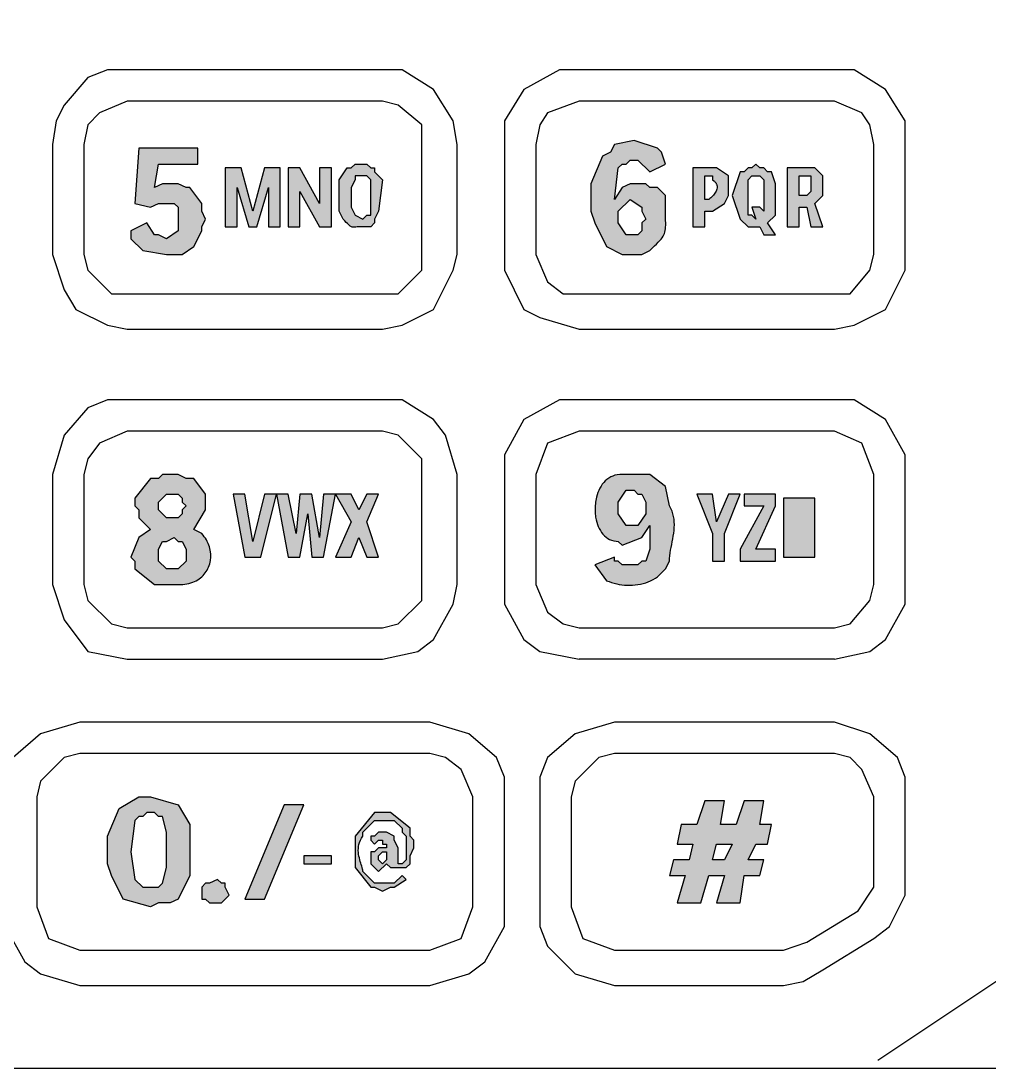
# Model space of a CAD drawing. Extents: x 0 to 760, y -27 to 732.
# Drawn here: x 501.71 to 508.52, y 46.52 to 53.89 of the extents above; entities that cross this region are included whole.
import ezdxf
from ezdxf.enums import TextEntityAlignment as Align

# ---------------------------------------------------------------- set-up
doc = ezdxf.new("R2010")
doc.units = 0
doc.header["$MEASUREMENT"] = 0

# ---------------------------------------------------------------- blocks, each defined once
blk = doc.blocks.new('RISER FACP')
at = {"linetype": 'Continuous', "lineweight": -2}
h = blk.add_hatch(color=7, dxfattribs=at)
h.paths.add_polyline_path([(4.2307, -6.675), (4.2031, -6.675), (4.1478, -6.592), (4.1478, -6.5091), (4.2307, -6.4262), (4.3137, -6.4815), (4.3137, -6.5091), (4.3413, -6.5644), (4.3137, -6.592), (4.3137, -6.6473), (4.2861, -6.675)], flags=0)
edge = h.paths.add_edge_path(flags=0)
edge.add_line((4.2307, -6.8132), (4.3137, -6.8132))
edge.add_line((4.3137, -6.8132), (4.369, -6.7856))
edge.add_spline(control_points=[(4.369, -6.7856), (4.3749, -6.78), (4.3862, -6.7694), (4.4021, -6.7542), (4.4161, -6.7405), (4.4285, -6.728), (4.4392, -6.7166), (4.4484, -6.7059), (4.4562, -6.6958), (4.4628, -6.686), (4.4681, -6.6762), (4.4723, -6.6662), (4.4756, -6.6559), (4.4779, -6.645), (4.4795, -6.6332), (4.4805, -6.6204), (4.481, -6.6063), (4.481, -6.5907), (4.4808, -6.5733), (4.4804, -6.5539), (4.48, -6.5323), (4.4797, -6.5171), (4.4796, -6.5091)], knot_values=[0, 0, 0, 0, 0.018749, 0.035515, 0.05048, 0.063835, 0.07577, 0.086489, 0.096206, 0.105152, 0.113578, 0.121749, 0.129935, 0.138405, 0.147407, 0.157172, 0.167909, 0.179813, 0.193068, 0.207853, 0.224342, 0.242713, 0.242713, 0.242713, 0.242713], degree=3, periodic=0)
edge.add_line((4.4796, -6.5091), (4.4796, -6.3985))
edge.add_line((4.4796, -6.3985), (4.4243, -6.3432))
edge.add_line((4.4243, -6.3432), (4.369, -6.3432))
edge.add_line((4.369, -6.3432), (4.3413, -6.3156))
edge.add_line((4.3413, -6.3156), (4.2307, -6.3156))
edge.add_line((4.2307, -6.3156), (4.1755, -6.3432))
edge.add_line((4.1755, -6.3432), (4.1202, -6.4262))
edge.add_line((4.1202, -6.4262), (4.1478, -6.205))
edge.add_line((4.1478, -6.205), (4.1755, -6.1773))
edge.add_line((4.1755, -6.1773), (4.2031, -6.1773))
edge.add_line((4.2031, -6.1773), (4.2307, -6.1497))
edge.add_line((4.2307, -6.1497), (4.2861, -6.1497))
edge.add_line((4.2861, -6.1497), (4.369, -6.2326))
edge.add_line((4.369, -6.2326), (4.4796, -6.1773))
edge.add_line((4.4796, -6.1773), (4.4519, -6.0944))
edge.add_line((4.4519, -6.0944), (4.4243, -6.0667))
edge.add_line((4.4243, -6.0667), (4.2584, -6.0114))
edge.add_line((4.2584, -6.0114), (4.1202, -6.0391))
edge.add_line((4.1202, -6.0391), (4.0925, -6.0944))
edge.add_line((4.0925, -6.0944), (4.0372, -6.122))
edge.add_line((4.0372, -6.122), (3.9543, -6.3156))
edge.add_line((3.9543, -6.3156), (3.9543, -6.5091))
edge.add_line((3.9543, -6.5091), (3.9819, -6.592))
edge.add_line((3.9819, -6.592), (4.0649, -6.7579))
edge.add_line((4.0649, -6.7579), (4.1755, -6.8132))
edge.add_line((4.1755, -6.8132), (4.2307, -6.8132))
for points in [[(0.9683, -6.8132), (1.0788, -6.8132), (1.1618, -6.7579), (1.2171, -6.6473), (1.2171, -6.6197), (1.2447, -6.5644), (1.2171, -6.5091), (1.2171, -6.4538), (1.1341, -6.3432), (1.1065, -6.3432), (1.0512, -6.3156), (0.9406, -6.3156), (0.8853, -6.3432), (0.913, -6.1773), (1.1894, -6.1773), (1.1894, -6.0667), (0.7747, -6.0667), (0.7471, -6.4538), (0.8577, -6.4815), (0.913, -6.4538), (1.0235, -6.4538), (1.0512, -6.4815), (1.0512, -6.6473), (0.9683, -6.7026), (0.913, -6.675), (0.8853, -6.675), (0.83, -6.592), (0.7194, -6.6473), (0.7194, -6.7026), (0.8024, -6.7856)], [(1.5489, -6.6197), (1.6042, -6.6197), (1.6871, -6.3432), (1.6871, -6.6197), (1.77, -6.6197), (1.77, -6.205), (1.6595, -6.205), (1.5765, -6.5091), (1.4936, -6.205), (1.383, -6.205), (1.383, -6.6197), (1.4659, -6.6197), (1.4659, -6.3432)], [(2.0465, -6.6197), (2.1295, -6.6197), (2.1295, -6.205), (2.0465, -6.205), (2.0465, -6.4538), (1.9083, -6.205), (1.8253, -6.205), (1.8253, -6.6197), (1.9083, -6.6197), (1.9083, -6.3709)], [(1.5765, -8.8316), (1.5212, -8.4998), (1.4383, -8.4998), (1.5212, -8.9422), (1.6318, -8.9422), (1.7424, -8.4998), (1.6595, -8.4998)], [(1.9083, -8.4998), (1.8807, -8.7763), (1.8254, -8.4998), (1.7424, -8.4998), (1.8254, -8.9422), (1.9083, -8.9422), (1.9636, -8.638), (1.9912, -8.9422), (2.0742, -8.9422), (2.1571, -8.4998), (2.0742, -8.4998), (2.0465, -8.8039), (1.9912, -8.4998)], [(2.3783, -8.9422), (2.4613, -8.9422), (2.3783, -8.6933), (2.4613, -8.4998), (2.3783, -8.4998), (2.323, -8.6104), (2.2677, -8.4998), (2.1571, -8.4998), (2.2677, -8.6933), (2.1571, -8.9422), (2.2677, -8.9422), (2.323, -8.8039)], [(4.8114, -8.7763), (4.8114, -8.9698), (4.8943, -8.9698), (4.8943, -8.7763), (5.0049, -8.4998), (4.922, -8.4998), (4.839, -8.6933), (4.8114, -8.4998), (4.7008, -8.4998)], [(5.0049, -8.9698), (5.2537, -8.9698), (5.2537, -8.8869), (5.1155, -8.8869), (5.2537, -8.5827), (5.2537, -8.4998), (5.0326, -8.4998), (5.0326, -8.5827), (5.1708, -8.5827), (5.0049, -8.8869)], [(5.309, -8.9422), (5.5302, -8.9422), (5.5302, -8.5274), (5.309, -8.5274)], [(1.9359, -10.684), (1.7977, -10.684), (1.5212, -11.3476), (1.6595, -11.3476)], [(1.9359, -11.0987), (2.1295, -11.0987), (2.1295, -11.0434), (1.9359, -11.0434)], [(1.3277, -11.3752), (1.3553, -11.3752), (1.4106, -11.3199), (1.383, -11.2646), (1.383, -11.237), (1.3553, -11.237), (1.3277, -11.2093), (1.2724, -11.237), (1.2447, -11.237), (1.2171, -11.2646), (1.2171, -11.3476), (1.2447, -11.3476), (1.2724, -11.3752)]]:
    blk.add_hatch(color=7, dxfattribs=at).paths.add_polyline_path(points, flags=0)
h = blk.add_hatch(color=7, dxfattribs=at)
edge = h.paths.add_edge_path(flags=0)
edge.add_line((2.1848, -6.3985), (2.1848, -6.2879))
edge.add_line((2.1848, -6.2879), (2.2401, -6.205))
edge.add_line((2.2401, -6.205), (2.2677, -6.205))
edge.add_line((2.2677, -6.205), (2.2954, -6.1773))
edge.add_line((2.2954, -6.1773), (2.3783, -6.1773))
edge.add_line((2.3783, -6.1773), (2.406, -6.205))
edge.add_line((2.406, -6.205), (2.4336, -6.205))
edge.add_line((2.4336, -6.205), (2.4336, -6.2326))
edge.add_line((2.4336, -6.2326), (2.4889, -6.2879))
edge.add_line((2.4889, -6.2879), (2.4613, -6.5091))
edge.add_line((2.4613, -6.5091), (2.4336, -6.5644))
edge.add_line((2.4336, -6.5644), (2.4336, -6.592))
edge.add_line((2.4336, -6.592), (2.406, -6.6197))
edge.add_line((2.406, -6.6197), (2.3783, -6.6197))
edge.add_spline(control_points=[(2.3783, -6.6197), (2.3724, -6.6192), (2.3613, -6.6185), (2.3458, -6.618), (2.3324, -6.6181), (2.3209, -6.6185), (2.3111, -6.6193), (2.3027, -6.6201), (2.2956, -6.6209), (2.2895, -6.6216), (2.2842, -6.622), (2.2794, -6.6219), (2.2749, -6.6212), (2.2704, -6.6196), (2.2659, -6.6172), (2.261, -6.6137), (2.2556, -6.6091), (2.2494, -6.6031), (2.2421, -6.5958), (2.2336, -6.5869), (2.2236, -6.5762), (2.2163, -6.5685), (2.2124, -6.5644)], knot_values=[0, 0, 0, 0, 0.01367, 0.025506, 0.035701, 0.04444, 0.051903, 0.058261, 0.063682, 0.068325, 0.072357, 0.075963, 0.079368, 0.082842, 0.086677, 0.091155, 0.096531, 0.103034, 0.110878, 0.120266, 0.131399, 0.144473, 0.144473, 0.144473, 0.144473], degree=3, periodic=0)
edge.add_line((2.2124, -6.5644), (2.1848, -6.5091))
edge.add_line((2.1848, -6.5091), (2.1848, -6.3985))
h.paths.add_polyline_path([(2.2677, -6.3985), (2.2677, -6.4815), (2.2954, -6.5368), (2.3507, -6.5644), (2.3783, -6.5368), (2.406, -6.5368), (2.406, -6.2879), (2.3783, -6.2603), (2.2954, -6.2603), (2.2954, -6.2879), (2.2677, -6.3432)], flags=0)
h = blk.add_hatch(color=7, dxfattribs=at)
h.paths.add_polyline_path([(5.1155, -6.6197), (5.1431, -6.6197), (5.1708, -6.675), (5.2537, -6.675), (5.1984, -6.592), (5.2537, -6.5368), (5.2537, -6.3156), (5.2261, -6.2326), (5.1984, -6.2326), (5.1708, -6.205), (5.1431, -6.205), (5.1155, -6.1773), (5.0878, -6.205), (5.0602, -6.205), (5.0326, -6.2326), (5.0049, -6.2326), (4.9496, -6.3985), (5.0049, -6.5644), (5.0602, -6.6197)], flags=0)
h.paths.add_polyline_path([(5.1155, -6.2603), (5.1431, -6.2603), (5.1708, -6.2879), (5.1708, -6.5091), (5.1431, -6.4815), (5.0878, -6.4815), (5.1155, -6.5644), (5.0878, -6.5368), (5.0602, -6.5368), (5.0602, -6.2879), (5.0878, -6.2603)], flags=0)
h = blk.add_hatch(color=7, dxfattribs=at)
h.paths.add_polyline_path([(4.6731, -6.6197), (4.7561, -6.6197), (4.7561, -6.5091), (4.8114, -6.5091), (4.8943, -6.4538), (4.922, -6.3985), (4.922, -6.2603), (4.839, -6.205), (4.6731, -6.205)], flags=0)
edge = h.paths.add_edge_path(flags=0)
edge.add_line((4.7837, -6.2603), (4.8114, -6.2603))
edge.add_line((4.8114, -6.2603), (4.8114, -6.2879))
edge.add_spline(control_points=[(4.8114, -6.2879), (4.8144, -6.2901), (4.8199, -6.2944), (4.8272, -6.3014), (4.833, -6.3086), (4.8374, -6.3159), (4.8405, -6.3233), (4.8424, -6.3308), (4.8431, -6.3383), (4.8427, -6.3458), (4.8414, -6.3532), (4.8391, -6.3606), (4.836, -6.3679), (4.8322, -6.3751), (4.8277, -6.3822), (4.8226, -6.3891), (4.817, -6.3958), (4.8109, -6.4024), (4.8045, -6.4087), (4.7978, -6.4148), (4.7908, -6.4206), (4.7861, -6.4243), (4.7837, -6.4262)], knot_values=[0, 0, 0, 0, 0.008473, 0.016149, 0.023156, 0.029631, 0.035713, 0.041542, 0.047245, 0.052932, 0.058689, 0.064576, 0.070628, 0.076863, 0.083279, 0.089863, 0.096592, 0.103434, 0.110352, 0.117304, 0.124244, 0.131126, 0.131126, 0.131126, 0.131126], degree=3, periodic=0)
edge.add_line((4.7837, -6.4262), (4.7561, -6.4262))
edge.add_line((4.7561, -6.4262), (4.7561, -6.2603))
edge.add_line((4.7561, -6.2603), (4.7837, -6.2603))
h = blk.add_hatch(color=7, dxfattribs=at)
h.paths.add_polyline_path([(5.3367, -6.6197), (5.4196, -6.6197), (5.4196, -6.4815), (5.4749, -6.4815), (5.5026, -6.6197), (5.5855, -6.6197), (5.5302, -6.4538), (5.5855, -6.3985), (5.5855, -6.2603), (5.5302, -6.205), (5.3367, -6.205)], flags=0)
h.paths.add_polyline_path([(5.4749, -6.2603), (5.5026, -6.2603), (5.5026, -6.3709), (5.4749, -6.3985), (5.4196, -6.3985), (5.4196, -6.2603)], flags=0)
h = blk.add_hatch(color=7, dxfattribs=at)
h.paths.add_polyline_path([(1.1065, -8.5827), (1.0788, -8.6104), (1.0788, -8.638), (1.0512, -8.6657), (0.9683, -8.6657), (0.913, -8.6104), (0.913, -8.5551), (0.9683, -8.4998), (1.0512, -8.4998), (1.0788, -8.5274), (1.0788, -8.5551)], flags=0)
h.paths.add_polyline_path([(1.0235, -9.0251), (0.9683, -9.0251), (0.913, -8.9698), (0.913, -8.8869), (0.9406, -8.8316), (0.9683, -8.8316), (1.0235, -8.8039), (1.0512, -8.8316), (1.0788, -8.8316), (1.1065, -8.8869), (1.1065, -8.9698), (1.0512, -9.0251)], flags=0)
edge = h.paths.add_edge_path(flags=0)
edge.add_line((1.0235, -9.1357), (1.0512, -9.1357))
edge.add_spline(control_points=[(1.0512, -9.1357), (1.0619, -9.136), (1.0826, -9.1355), (1.1126, -9.1315), (1.1403, -9.1247), (1.1657, -9.115), (1.1887, -9.1029), (1.2092, -9.0885), (1.2273, -9.072), (1.2428, -9.0537), (1.2557, -9.0339), (1.2661, -9.0127), (1.2738, -8.9903), (1.2788, -8.9671), (1.2811, -8.9432), (1.2806, -8.9188), (1.2773, -8.8942), (1.2712, -8.8696), (1.2621, -8.8452), (1.2502, -8.8213), (1.2352, -8.798), (1.2234, -8.7834), (1.2171, -8.7763)], knot_values=[0, 0, 0, 0, 0.024559, 0.047592, 0.069323, 0.089971, 0.109746, 0.128844, 0.147445, 0.16571, 0.183778, 0.20177, 0.21979, 0.237926, 0.256257, 0.274855, 0.293791, 0.313139, 0.332978, 0.353397, 0.374494, 0.396383, 0.396383, 0.396383, 0.396383], degree=3, periodic=0)
edge.add_line((1.2171, -8.7763), (1.1618, -8.7486))
edge.add_line((1.1618, -8.7486), (1.2447, -8.6104))
edge.add_line((1.2447, -8.6104), (1.2447, -8.4998))
edge.add_line((1.2447, -8.4998), (1.1618, -8.3892))
edge.add_line((1.1618, -8.3892), (1.1065, -8.3892))
edge.add_line((1.1065, -8.3892), (1.0512, -8.3615))
edge.add_line((1.0512, -8.3615), (0.9406, -8.3615))
edge.add_line((0.9406, -8.3615), (0.913, -8.3892))
edge.add_line((0.913, -8.3892), (0.8577, -8.3892))
edge.add_line((0.8577, -8.3892), (0.7471, -8.5274))
edge.add_line((0.7471, -8.5274), (0.7471, -8.5827))
edge.add_line((0.7471, -8.5827), (0.7747, -8.6104))
edge.add_line((0.7747, -8.6104), (0.7747, -8.6657))
edge.add_line((0.7747, -8.6657), (0.8577, -8.7486))
edge.add_line((0.8577, -8.7486), (0.7747, -8.8039))
edge.add_line((0.7747, -8.8039), (0.7194, -8.9422))
edge.add_line((0.7194, -8.9422), (0.7471, -8.9698))
edge.add_line((0.7471, -8.9698), (0.7471, -9.0251))
edge.add_line((0.7471, -9.0251), (0.8853, -9.1357))
edge.add_line((0.8853, -9.1357), (1.0235, -9.1357))
h = blk.add_hatch(color=7, dxfattribs=at)
h.paths.add_polyline_path([(4.2584, -8.4721), (4.2861, -8.4998), (4.3137, -8.4998), (4.3413, -8.5551), (4.3413, -8.638), (4.2861, -8.721), (4.2031, -8.721), (4.1478, -8.638), (4.1478, -8.5551), (4.2031, -8.4721)], flags=0)
edge = h.paths.add_edge_path(flags=0)
edge.add_line((4.2307, -8.3615), (4.1755, -8.3615))
edge.add_spline(control_points=[(4.1755, -8.3615), (4.1637, -8.361), (4.141, -8.362), (4.1087, -8.3705), (4.0802, -8.3852), (4.0554, -8.4052), (4.0344, -8.4295), (4.0171, -8.4575), (4.0034, -8.4885), (3.9932, -8.5216), (3.9865, -8.5562), (3.9834, -8.5917), (3.9838, -8.6272), (3.9877, -8.6621), (3.9951, -8.6957), (4.0061, -8.7273), (4.0206, -8.7561), (4.0387, -8.7815), (4.0606, -8.8028), (4.0863, -8.819), (4.1158, -8.8293), (4.1369, -8.8315), (4.1478, -8.8316)], knot_values=[0, 0, 0, 0, 0.026932, 0.051959, 0.076076, 0.100075, 0.124487, 0.14959, 0.175452, 0.201992, 0.229027, 0.25631, 0.28356, 0.310495, 0.336849, 0.362409, 0.38705, 0.410785, 0.433827, 0.456652, 0.480026, 0.504961, 0.504961, 0.504961, 0.504961], degree=3, periodic=0)
edge.add_line((4.1478, -8.8316), (4.1755, -8.8592))
edge.add_line((4.1755, -8.8592), (4.3137, -8.8039))
edge.add_line((4.3137, -8.8039), (4.369, -8.721))
edge.add_line((4.369, -8.721), (4.369, -8.8869))
edge.add_line((4.369, -8.8869), (4.3413, -8.9698))
edge.add_line((4.3413, -8.9698), (4.3137, -8.9698))
edge.add_line((4.3137, -8.9698), (4.2861, -8.9975))
edge.add_line((4.2861, -8.9975), (4.1755, -8.9975))
edge.add_line((4.1755, -8.9975), (4.1478, -8.9698))
edge.add_line((4.1478, -8.9698), (4.1202, -8.9698))
edge.add_line((4.1202, -8.9698), (4.1202, -8.9422))
edge.add_line((4.1202, -8.9422), (3.9819, -8.9975))
edge.add_line((3.9819, -8.9975), (4.0649, -9.108))
edge.add_spline(control_points=[(4.0649, -9.108), (4.0706, -9.1105), (4.0822, -9.1151), (4.1, -9.1211), (4.118, -9.1264), (4.1363, -9.1309), (4.1548, -9.1346), (4.1735, -9.1374), (4.1922, -9.1394), (4.2111, -9.1405), (4.2299, -9.1407), (4.2487, -9.14), (4.2674, -9.1384), (4.286, -9.1359), (4.3045, -9.1324), (4.3227, -9.128), (4.3406, -9.1226), (4.3582, -9.1162), (4.3754, -9.1088), (4.3922, -9.1004), (4.4086, -9.091), (4.4191, -9.084), (4.4243, -9.0804)], knot_values=[0, 0, 0, 0, 0.014322, 0.028686, 0.043082, 0.057503, 0.071939, 0.086383, 0.100825, 0.115259, 0.12968, 0.144082, 0.158463, 0.172823, 0.187163, 0.201489, 0.215807, 0.23013, 0.24447, 0.258848, 0.273286, 0.287809, 0.287809, 0.287809, 0.287809], degree=3, periodic=0)
edge.add_line((4.4243, -9.0804), (4.4796, -9.0251))
edge.add_line((4.4796, -9.0251), (4.5072, -8.9698))
edge.add_spline(control_points=[(4.5072, -8.9698), (4.5074, -8.9636), (4.5081, -8.951), (4.51, -8.932), (4.5126, -8.9128), (4.5158, -8.8933), (4.5194, -8.8737), (4.5232, -8.8539), (4.5271, -8.834), (4.5308, -8.8141), (4.5343, -8.7941), (4.5374, -8.7741), (4.5399, -8.7541), (4.5416, -8.7342), (4.5423, -8.7145), (4.542, -8.6949), (4.5404, -8.6754), (4.5374, -8.6562), (4.5327, -8.6372), (4.5263, -8.6185), (4.5179, -8.6002), (4.511, -8.5885), (4.5072, -8.5827)], knot_values=[0, 0, 0, 0, 0.014327, 0.028934, 0.043805, 0.058908, 0.074203, 0.089639, 0.105166, 0.120731, 0.136283, 0.151777, 0.167174, 0.182448, 0.197585, 0.212592, 0.227497, 0.242354, 0.257248, 0.272294, 0.287639, 0.30346, 0.30346, 0.30346, 0.30346], degree=3, periodic=0)
edge.add_line((4.5072, -8.5827), (4.4796, -8.4445))
edge.add_line((4.4796, -8.4445), (4.369, -8.3615))
edge.add_line((4.369, -8.3615), (4.2307, -8.3615))
h = blk.add_hatch(color=7, dxfattribs=at)
h.paths.add_polyline_path([(0.8577, -10.6287), (1.0512, -10.684), (1.1341, -10.8222), (1.1341, -11.1817), (1.0512, -11.3476), (0.9959, -11.3752), (0.913, -11.3752), (0.8577, -11.4029), (0.6641, -11.3476), (0.5812, -11.1817), (0.5535, -11.0987), (0.5535, -10.9052), (0.6365, -10.7116), (0.7747, -10.6287)], flags=0)
h.paths.add_polyline_path([(0.8577, -10.7393), (0.83, -10.7393), (0.8024, -10.7669), (0.7747, -10.7669), (0.7471, -10.7946), (0.7194, -11.0158), (0.7471, -11.2093), (0.8024, -11.2646), (0.913, -11.2646), (0.9406, -11.237), (0.9683, -11.1264), (0.9683, -10.8775), (0.9406, -10.7669), (0.913, -10.7669), (0.8853, -10.7393)], flags=0)
h = blk.add_hatch(color=7, dxfattribs=at)
h.paths.add_polyline_path([(4.8943, -11.0711), (4.8114, -11.0711), (4.839, -10.9605), (4.9496, -10.9605)], flags=0)
h.paths.add_polyline_path([(4.839, -11.3752), (5.0049, -11.3752), (5.0326, -11.1817), (5.1431, -11.1817), (5.1708, -11.0711), (5.0602, -11.0711), (5.1155, -10.9605), (5.1984, -10.9605), (5.2261, -10.8222), (5.1431, -10.8222), (5.1708, -10.6564), (5.0326, -10.6564), (4.9773, -10.8222), (4.8667, -10.8222), (4.8943, -10.6564), (4.7561, -10.6564), (4.7008, -10.8222), (4.5902, -10.8222), (4.5625, -10.9605), (4.6731, -10.9605), (4.6455, -11.0711), (4.5349, -11.0711), (4.5072, -11.1817), (4.6178, -11.1817), (4.5625, -11.3752), (4.7284, -11.3752), (4.7837, -11.1817), (4.8943, -11.1817)], flags=0)
h = blk.add_hatch(color=7, dxfattribs=at)
edge = h.paths.add_edge_path(flags=0)
edge.add_line((2.4889, -11.2923), (2.5442, -11.2646))
edge.add_line((2.5442, -11.2646), (2.5719, -11.2646))
edge.add_line((2.5719, -11.2646), (2.6548, -11.2093))
edge.add_line((2.6548, -11.2093), (2.6272, -11.1817))
edge.add_line((2.6272, -11.1817), (2.5719, -11.237))
edge.add_line((2.5719, -11.237), (2.4336, -11.237))
edge.add_line((2.4336, -11.237), (2.3507, -11.154))
edge.add_spline(control_points=[(2.3507, -11.154), (2.3505, -11.1512), (2.3499, -11.1452), (2.3482, -11.1361), (2.3459, -11.1265), (2.3429, -11.1163), (2.3397, -11.1056), (2.3362, -11.0944), (2.3326, -11.0828), (2.3292, -11.0708), (2.3259, -11.0584), (2.3231, -11.0456), (2.3208, -11.0325), (2.3192, -11.0191), (2.3185, -11.0055), (2.3188, -10.9915), (2.3202, -10.9774), (2.323, -10.9631), (2.3273, -10.9486), (2.3332, -10.934), (2.341, -10.9194), (2.3472, -10.9099), (2.3507, -10.9052)], knot_values=[0, 0, 0, 0, 0.006561, 0.013659, 0.021288, 0.029414, 0.03799, 0.046961, 0.056271, 0.065865, 0.075692, 0.08571, 0.095888, 0.106209, 0.116675, 0.127306, 0.138146, 0.149267, 0.160762, 0.172751, 0.185373, 0.198784, 0.198784, 0.198784, 0.198784], degree=3, periodic=0)
edge.add_line((2.3507, -10.9052), (2.3507, -10.8775))
edge.add_line((2.3507, -10.8775), (2.4336, -10.7946))
edge.add_line((2.4336, -10.7946), (2.5719, -10.7946))
edge.add_line((2.5719, -10.7946), (2.6272, -10.8499))
edge.add_line((2.6272, -10.8499), (2.6272, -10.8775))
edge.add_line((2.6272, -10.8775), (2.6548, -10.9052))
edge.add_line((2.6548, -10.9052), (2.6548, -11.0711))
edge.add_line((2.6548, -11.0711), (2.6272, -11.0987))
edge.add_line((2.6272, -11.0987), (2.5995, -11.0987))
edge.add_line((2.5995, -11.0987), (2.5995, -10.9881))
edge.add_line((2.5995, -10.9881), (2.5719, -10.9328))
edge.add_line((2.5719, -10.9328), (2.5719, -10.9052))
edge.add_line((2.5719, -10.9052), (2.5166, -10.8775))
edge.add_line((2.5166, -10.8775), (2.4613, -10.8775))
edge.add_line((2.4613, -10.8775), (2.4336, -10.9052))
edge.add_line((2.4336, -10.9052), (2.406, -10.9052))
edge.add_line((2.406, -10.9052), (2.406, -10.9328))
edge.add_line((2.406, -10.9328), (2.4336, -10.9605))
edge.add_line((2.4336, -10.9605), (2.4613, -10.9328))
edge.add_line((2.4613, -10.9328), (2.4889, -10.9328))
edge.add_line((2.4889, -10.9328), (2.4889, -10.9605))
edge.add_line((2.4889, -10.9605), (2.5166, -10.9605))
edge.add_line((2.5166, -10.9605), (2.5166, -10.9881))
edge.add_line((2.5166, -10.9881), (2.4613, -10.9881))
edge.add_line((2.4613, -10.9881), (2.4336, -11.0158))
edge.add_line((2.4336, -11.0158), (2.406, -11.0158))
edge.add_line((2.406, -11.0158), (2.406, -11.0987))
edge.add_line((2.406, -11.0987), (2.4613, -11.154))
edge.add_line((2.4613, -11.154), (2.5166, -11.0987))
edge.add_line((2.5166, -11.0987), (2.5442, -11.1264))
edge.add_line((2.5442, -11.1264), (2.6548, -11.1264))
edge.add_line((2.6548, -11.1264), (2.6824, -11.0987))
edge.add_line((2.6824, -11.0987), (2.6824, -11.0434))
edge.add_line((2.6824, -11.0434), (2.7101, -10.9881))
edge.add_line((2.7101, -10.9881), (2.7101, -10.9328))
edge.add_line((2.7101, -10.9328), (2.6824, -10.9052))
edge.add_line((2.6824, -10.9052), (2.6824, -10.8499))
edge.add_line((2.6824, -10.8499), (2.5442, -10.7393))
edge.add_line((2.5442, -10.7393), (2.4336, -10.7393))
edge.add_line((2.4336, -10.7393), (2.2954, -10.9052))
edge.add_line((2.2954, -10.9052), (2.2954, -11.1264))
edge.add_line((2.2954, -11.1264), (2.406, -11.2646))
edge.add_line((2.406, -11.2646), (2.4336, -11.2646))
edge.add_line((2.4336, -11.2646), (2.4889, -11.2923))
h.paths.add_polyline_path([(2.4889, -11.0987), (2.4613, -11.0711), (2.4613, -11.0434), (2.4889, -11.0158), (2.5166, -11.0158), (2.5166, -11.0711)], flags=0)
at = {"color": 7, "linetype": 'Continuous', "lineweight": -2}
for p, q in [((2.4889, -5.735), (0.6918, -5.735)), ((5.6685, -5.735), (3.8713, -5.735)), ((0.1665, -6.0391), (0.1665, -6.8132)), ((0.3876, -6.0391), (0.3876, -6.8132)), ((3.0142, -6.8132), (3.0142, -6.0391)), ((3.5672, -6.0391), (3.5672, -6.8132)), ((5.9449, -6.8132), (5.9449, -6.0391)), ((0.6918, -7.3386), (2.4889, -7.3386)), ((3.8713, -7.3386), (5.6685, -7.3386)), ((2.4889, -8.0574), (0.6918, -8.0574)), ((5.6685, -8.0574), (3.8713, -8.0574)), ((0.1665, -8.3615), (0.1665, -9.1357)), ((0.3876, -8.3615), (0.3876, -9.1357)), ((3.0142, -9.1357), (3.0142, -8.3615)), ((3.5672, -8.3615), (3.5672, -9.1357)), ((4.369, -8.3615), (4.1755, -8.3615)), ((5.9449, -9.1357), (5.9449, -8.3615)), ((0.6918, -9.4398), (2.4889, -9.4398)), ((3.8713, -9.4398), (5.6685, -9.4398)), ((0.6918, -9.661), (2.4889, -9.661)), ((5.6685, -9.661), (3.8713, -9.661)), ((2.8207, -10.1034), (0.36, -10.1034)), ((5.6685, -10.1034), (4.1202, -10.1034)), ((2.8207, -10.3246), (0.36, -10.3246)), ((5.6685, -10.3246), (4.1202, -10.3246)), ((0.0559, -10.6287), (0.0559, -11.4029)), ((3.1248, -11.4029), (3.1248, -10.6287)), ((3.816, -10.6287), (3.816, -11.4029)), ((5.4749, -11.6517), (5.8344, -11.4305)), ((5.5855, -11.8452), (5.945, -11.624)), ((0.36, -11.707), (2.8207, -11.707)), ((4.1202, -11.707), (5.309, -11.707)), ((5.309, -11.707), (5.4749, -11.6517)), ((5.9726, -12.4811), (7.1338, -11.707)), ((0.36, -11.9558), (2.8207, -11.9558)), ((4.1202, -11.9558), (5.309, -11.9558))]:
    blk.add_line(p, q, dxfattribs=at)
for points in [[(-14.5701, -12.5364), (14.5989, -12.5364), (14.5989, 17.3514)], [(2.6272, -5.5138), (0.5535, -5.5138), (0.4153, -5.5691), (0.2494, -5.7626), (0.1941, -5.8732), (0.1664, -6.0391)], [(3.0142, -6.0391), (2.9866, -5.8732), (2.8483, -5.652), (2.6272, -5.5138)], [(5.8067, -5.5138), (3.7331, -5.5138), (3.4842, -5.652), (3.346, -5.8732)], [(6.1661, -5.8732), (6.0279, -5.652), (5.8067, -5.5138)], [(0.6918, -5.735), (0.4982, -5.8179), (0.4153, -5.9008), (0.3876, -6.0391)], [(2.7654, -5.9008), (2.5995, -5.7626), (2.4889, -5.735)], [(3.8713, -5.735), (3.6501, -5.8179), (3.5948, -5.9008), (3.5672, -6.0391)], [(5.9449, -6.0391), (5.9173, -5.9008), (5.862, -5.8179), (5.6685, -5.735)], [(3.346, -5.8732), (3.346, -6.9238), (3.4842, -7.2003), (3.5948, -7.2556), (3.8713, -7.3386)], [(5.6685, -7.3386), (5.8067, -7.3109), (6.0279, -7.2003), (6.1661, -6.9238), (6.1661, -5.8732)], [(2.5995, -7.0897), (2.7654, -6.9238), (2.7654, -5.9008)], [(4.4796, -6.5091), (4.4796, -6.3985), (4.4243, -6.3432), (4.369, -6.3432), (4.3413, -6.3156), (4.2307, -6.3156), (4.1755, -6.3432), (4.1202, -6.4262), (4.1478, -6.205), (4.1755, -6.1773), (4.2031, -6.1773), (4.2307, -6.1497), (4.2861, -6.1497), (4.369, -6.2326), (4.4796, -6.1773), (4.4519, -6.0944), (4.4243, -6.0667), (4.2584, -6.0114), (4.1202, -6.0391), (4.0925, -6.0944), (4.0372, -6.122), (3.9543, -6.3156), (3.9543, -6.5091), (3.9819, -6.592), (4.0649, -6.7579), (4.1755, -6.8132), (4.3137, -6.8132)], [(2.1848, -6.2879), (2.2401, -6.205), (2.2677, -6.205), (2.2954, -6.1773), (2.3783, -6.1773), (2.406, -6.205), (2.4336, -6.205), (2.4336, -6.2326), (2.4889, -6.2879), (2.4613, -6.5091), (2.4336, -6.5644), (2.4336, -6.592), (2.406, -6.6197), (2.3783, -6.6197)], [(5.1431, -6.6197), (5.1708, -6.675), (5.2537, -6.675), (5.1984, -6.592), (5.2537, -6.5368), (5.2537, -6.3156), (5.2261, -6.2326), (5.1984, -6.2326), (5.1708, -6.205), (5.1431, -6.205), (5.1155, -6.1773), (5.0878, -6.205), (5.0602, -6.205), (5.0326, -6.2326), (5.0049, -6.2326), (4.9496, -6.3985), (5.0049, -6.5644), (5.0602, -6.6197), (5.1431, -6.6197)], [(2.2677, -6.3432), (2.2677, -6.4815), (2.2954, -6.5368), (2.3507, -6.5644), (2.3783, -6.5368), (2.406, -6.5368), (2.406, -6.2879), (2.3783, -6.2603), (2.2954, -6.2603), (2.2954, -6.2879), (2.2677, -6.3432)], [(4.7837, -6.4262), (4.7561, -6.4262), (4.7561, -6.2603), (4.8114, -6.2603)], [(4.8114, -6.2603), (4.8114, -6.2879)], [(5.1431, -6.2603), (5.1708, -6.2879), (5.1708, -6.5091), (5.1431, -6.4815), (5.0878, -6.4815), (5.1155, -6.5644), (5.0878, -6.5368), (5.0602, -6.5368), (5.0602, -6.2879), (5.0878, -6.2603), (5.1431, -6.2603)], [(5.5026, -6.2603), (5.5026, -6.3709), (5.4749, -6.3985), (5.4196, -6.3985), (5.4196, -6.2603), (5.5026, -6.2603)], [(2.2124, -6.5644), (2.1848, -6.5091), (2.1848, -6.2879)], [(4.8114, -6.2879), (4.82, -6.2948), (4.8237, -6.2982), (4.8272, -6.3018), (4.8302, -6.3053), (4.8329, -6.3089), (4.8352, -6.3125), (4.8373, -6.3162), (4.839, -6.3198), (4.8404, -6.3235), (4.8414, -6.3272), (4.8422, -6.3309), (4.8429, -6.3383), (4.8426, -6.3457), (4.8413, -6.3531), (4.839, -6.3605), (4.836, -6.3678), (4.8321, -6.375), (4.8276, -6.3821), (4.8226, -6.389), (4.8169, -6.3957), (4.8109, -6.4023), (4.8045, -6.4087), (4.7977, -6.4148), (4.7908, -6.4206), (4.7837, -6.4262)], [(4.2861, -6.675), (4.2031, -6.675), (4.1478, -6.592), (4.1478, -6.5091), (4.2307, -6.4262), (4.3137, -6.4815), (4.3137, -6.5091), (4.3413, -6.5644), (4.3137, -6.592), (4.3137, -6.6473), (4.2861, -6.675)], [(4.369, -6.7856), (4.3868, -6.7688), (4.4026, -6.7536), (4.4166, -6.74), (4.4288, -6.7276), (4.4395, -6.7161), (4.4486, -6.7055), (4.4563, -6.6954), (4.4627, -6.6857), (4.468, -6.676), (4.4722, -6.6662), (4.4754, -6.656), (4.4778, -6.6452), (4.4794, -6.6335), (4.4804, -6.6208), (4.4809, -6.6068), (4.481, -6.5913), (4.4808, -6.5739), (4.4804, -6.5546), (4.48, -6.5331), (4.4796, -6.5091)], [(2.3783, -6.6197), (2.3605, -6.6186), (2.345, -6.6181), (2.3317, -6.6182), (2.3203, -6.6186), (2.3106, -6.6194), (2.3023, -6.6202), (2.2953, -6.621), (2.2893, -6.6216), (2.284, -6.6219), (2.2793, -6.6218), (2.2749, -6.621), (2.2706, -6.6196), (2.2662, -6.6172), (2.2614, -6.6139), (2.256, -6.6093), (2.2499, -6.6035), (2.2426, -6.5962), (2.2341, -6.5874), (2.2241, -6.5768), (2.2124, -6.5644)], [(0.1665, -6.8132), (0.2494, -7.0621), (0.3323, -7.2003), (0.5535, -7.3109), (0.6918, -7.3386)], [(0.3876, -6.8132), (0.4153, -6.9238), (0.5812, -7.0897), (2.5995, -7.0897)], [(2.4889, -7.3386), (2.6272, -7.3109), (2.8483, -7.2003), (2.9866, -6.9238), (3.0142, -6.8132)], [(3.5672, -6.8132), (3.6501, -7.0068), (3.7607, -7.0897), (5.7791, -7.0897)], [(4.3137, -6.8132), (4.369, -6.7856)], [(5.7791, -7.0897), (5.9173, -6.9238), (5.9449, -6.8132)], [(2.6272, -7.8362), (0.5535, -7.8362), (0.4153, -7.8915), (0.2494, -8.0851), (0.1664, -8.3615)], [(3.0142, -8.3615), (2.9313, -8.0851), (2.8483, -7.9745), (2.6272, -7.8362)], [(5.8067, -7.8362), (3.7331, -7.8362), (3.4842, -7.9745), (3.346, -8.2233)], [(6.1661, -8.2233), (6.0279, -7.9745), (5.8067, -7.8362)], [(0.6918, -8.0574), (0.4982, -8.1404), (0.4153, -8.2509), (0.3876, -8.3615)], [(2.7654, -8.2509), (2.5995, -8.0851), (2.4889, -8.0574)], [(3.8713, -8.0574), (3.6501, -8.1404), (3.5672, -8.3615)], [(5.9449, -8.3615), (5.862, -8.1403), (5.6685, -8.0574)], [(3.346, -8.2233), (3.346, -9.2739), (3.4842, -9.5228), (3.5948, -9.6057), (3.8713, -9.661)], [(5.6685, -9.661), (5.9173, -9.6057), (6.0279, -9.5228), (6.1661, -9.2739), (6.1661, -8.2233)], [(2.4889, -9.4398), (2.5995, -9.4122), (2.7654, -9.2463), (2.7654, -8.2509)], [(1.2171, -8.7763), (1.1618, -8.7486), (1.2447, -8.6104), (1.2447, -8.4998), (1.1618, -8.3892), (1.1065, -8.3892), (1.0512, -8.3615), (0.9406, -8.3615), (0.913, -8.3892), (0.8577, -8.3892), (0.7471, -8.5274), (0.7471, -8.5827), (0.7747, -8.6104), (0.7747, -8.6657), (0.8577, -8.7486), (0.7747, -8.8039), (0.7194, -8.9422), (0.7471, -8.9698), (0.7471, -9.0251), (0.8853, -9.1357), (1.0512, -9.1357)], [(4.1755, -8.3615), (4.1578, -8.3615), (4.1403, -8.3633), (4.1243, -8.3667), (4.1087, -8.3718), (4.0943, -8.3782), (4.0807, -8.3861), (4.068, -8.3954), (4.0562, -8.4057), (4.0453, -8.4173), (4.0353, -8.4298), (4.0261, -8.4434), (4.0179, -8.4576), (4.0105, -8.4728), (4.0041, -8.4884), (3.9985, -8.5048), (3.9939, -8.5215), (3.9871, -8.5562), (3.984, -8.5917), (3.9844, -8.6273), (3.9883, -8.6623), (3.9916, -8.6792), (3.9958, -8.6959), (4.0009, -8.7118), (4.0069, -8.7274), (4.0137, -8.742), (4.0215, -8.756), (4.03, -8.769), (4.0396, -8.7812), (4.05, -8.7921), (4.0614, -8.802), (4.0736, -8.8106), (4.0866, -8.8179), (4.1007, -8.8237), (4.1154, -8.8279), (4.1315, -8.8307), (4.1478, -8.8316)], [(4.5072, -8.5827), (4.4796, -8.4445), (4.369, -8.3615)], [(1.8254, -8.4998), (1.6595, -8.4998), (1.5765, -8.8316), (1.5212, -8.4998), (1.4383, -8.4998), (1.5212, -8.9422), (1.6318, -8.9422), (1.7424, -8.4998)], [(1.7424, -8.4998), (1.8254, -8.9422), (1.9083, -8.9422), (1.9636, -8.638), (1.9912, -8.9422), (2.0742, -8.9422), (2.1571, -8.4998)], [(2.2677, -8.4998), (2.0742, -8.4998), (2.0465, -8.8039), (1.9912, -8.4998), (1.9083, -8.4998), (1.8807, -8.7763), (1.8254, -8.4998)], [(2.1571, -8.4998), (2.2677, -8.6933), (2.1571, -8.9422), (2.2677, -8.9422), (2.323, -8.8039), (2.3783, -8.9422), (2.4613, -8.9422), (2.3783, -8.6933), (2.4613, -8.4998), (2.3783, -8.4998), (2.323, -8.6104), (2.2677, -8.4998)], [(4.5072, -8.9698), (4.5082, -8.9511), (4.5101, -8.9321), (4.5127, -8.9129), (4.5159, -8.8934), (4.5194, -8.8737), (4.5232, -8.8539), (4.527, -8.834), (4.5308, -8.814), (4.5343, -8.794), (4.5373, -8.774), (4.5397, -8.7541), (4.5414, -8.7342), (4.5421, -8.7144), (4.5418, -8.6948), (4.5401, -8.6754), (4.5371, -8.6563), (4.5324, -8.6374), (4.526, -8.6188), (4.5177, -8.6006), (4.5072, -8.5827)], [(4.1478, -8.8316), (4.1755, -8.8592), (4.3137, -8.8039), (4.369, -8.721), (4.369, -8.8869), (4.3413, -8.9698), (4.3137, -8.9698), (4.2861, -8.9975), (4.1755, -8.9975), (4.1478, -8.9698), (4.1202, -8.9698), (4.1202, -8.9422), (3.9819, -8.9975), (4.0649, -9.108)], [(1.0512, -9.0251), (0.9683, -9.0251), (0.913, -8.9698), (0.913, -8.8869), (0.9406, -8.8316), (0.9683, -8.8316), (1.0235, -8.8039), (1.0512, -8.8316), (1.0788, -8.8316), (1.1065, -8.8869), (1.1065, -8.9698), (1.0512, -9.0251)], [(1.0512, -9.1357), (1.0672, -9.1357), (1.0833, -9.1349), (1.0982, -9.1333), (1.1131, -9.1309), (1.127, -9.1278), (1.1406, -9.124), (1.1534, -9.1196), (1.1658, -9.1144), (1.1774, -9.1087), (1.1886, -9.1023), (1.1991, -9.0954), (1.209, -9.0879), (1.2183, -9.08), (1.227, -9.0716), (1.235, -9.0627), (1.2424, -9.0534), (1.2492, -9.0437), (1.2553, -9.0336), (1.2608, -9.0232), (1.2656, -9.0125), (1.2733, -8.9902), (1.2783, -8.9671), (1.2806, -8.9433), (1.2802, -8.919), (1.2769, -8.8944), (1.2708, -8.8699), (1.2618, -8.8456), (1.2562, -8.8335), (1.2499, -8.8218), (1.2427, -8.81), (1.235, -8.7986), (1.2263, -8.7872), (1.2171, -8.7763)], [(4.4243, -9.0804), (4.4796, -9.0251), (4.5072, -8.9698)], [(4.0649, -9.108), (4.0823, -9.1149), (4.1, -9.121), (4.1181, -9.1263), (4.1363, -9.1308), (4.1548, -9.1344), (4.1735, -9.1373), (4.1923, -9.1392), (4.2111, -9.1403), (4.2299, -9.1405), (4.2487, -9.1398), (4.2674, -9.1382), (4.286, -9.1357), (4.3044, -9.1322), (4.3226, -9.1278), (4.3405, -9.1224), (4.3581, -9.116), (4.3753, -9.1087), (4.3921, -9.1003), (4.4085, -9.0909), (4.4243, -9.0804)], [(0.1665, -9.1357), (0.2494, -9.3845), (0.4153, -9.6057), (0.6918, -9.661)], [(0.3876, -9.1357), (0.4153, -9.2463), (0.5812, -9.4122), (0.6918, -9.4398)], [(2.4889, -9.661), (2.7377, -9.6057), (2.8483, -9.5228), (2.9866, -9.2739), (3.0142, -9.1357)], [(3.5672, -9.1357), (3.6501, -9.3292), (3.7607, -9.4122), (3.8713, -9.4398)], [(5.6685, -9.4398), (5.7791, -9.4122), (5.9173, -9.2463), (5.9449, -9.1357)], [(0.36, -10.1034), (0.0835, -10.1863), (-0.11, -10.3522), (-0.1653, -10.4905)], [(3.346, -10.4905), (3.2907, -10.3522), (3.0972, -10.1863), (2.8207, -10.1034)], [(4.1202, -10.1034), (3.8437, -10.1863), (3.6501, -10.3522), (3.5948, -10.4905)], [(6.1661, -10.4905), (6.1108, -10.3522), (5.9173, -10.1863), (5.6685, -10.1034)], [(0.36, -10.3246), (0.2494, -10.3522), (0.0835, -10.5181), (0.0559, -10.6287)], [(3.1248, -10.6287), (3.0419, -10.4352), (2.9313, -10.3522), (2.8207, -10.3246)], [(4.1202, -10.3246), (4.0096, -10.3522), (3.8437, -10.5181), (3.816, -10.6287)], [(5.9449, -10.6287), (5.862, -10.4352), (5.7791, -10.3522), (5.6685, -10.3246)], [(-0.1653, -10.4905), (-0.1653, -11.5411), (-0.0271, -11.7899), (0.0835, -11.8729), (0.36, -11.9558)], [(2.8207, -11.9558), (3.0972, -11.8729), (3.2078, -11.7899), (3.346, -11.5411), (3.346, -10.4905)], [(3.5948, -10.4905), (3.5948, -11.5411), (3.6501, -11.6793), (3.8437, -11.8729), (4.1202, -11.9558)], [(5.9449, -11.624), (6.0555, -11.5411), (6.1661, -11.3199), (6.1661, -10.4905)], [(5.8344, -11.4305), (5.9449, -11.2646), (5.9449, -10.6287)], [(0.8853, -10.7393), (0.83, -10.7393), (0.8024, -10.7669), (0.7747, -10.7669), (0.7471, -10.7946), (0.7194, -11.0158), (0.7471, -11.2093), (0.8024, -11.2646), (0.913, -11.2646), (0.9406, -11.237), (0.9683, -11.1264), (0.9683, -10.8775), (0.9406, -10.7669), (0.913, -10.7669), (0.8853, -10.7393)], [(2.3507, -10.9052), (2.3507, -10.8775), (2.4336, -10.7946), (2.5719, -10.7946), (2.6272, -10.8499), (2.6272, -10.8775), (2.6548, -10.9052), (2.6548, -11.0711), (2.6272, -11.0987), (2.5995, -11.0987), (2.5995, -10.9881), (2.5719, -10.9328), (2.5719, -10.9052), (2.5166, -10.8775), (2.4613, -10.8775), (2.4336, -10.9052), (2.406, -10.9052), (2.406, -10.9328), (2.4336, -10.9605), (2.4613, -10.9328), (2.4889, -10.9328), (2.4889, -10.9605), (2.5166, -10.9605), (2.5166, -10.9881), (2.4613, -10.9881), (2.4336, -11.0158), (2.406, -11.0158), (2.406, -11.0987), (2.4613, -11.154), (2.5166, -11.0987), (2.5442, -11.1264), (2.6548, -11.1264), (2.6824, -11.0987), (2.6824, -11.0434), (2.7101, -10.9881), (2.7101, -10.9328), (2.6824, -10.9052), (2.6824, -10.8499), (2.5442, -10.7393), (2.4336, -10.7393), (2.2954, -10.9052), (2.2954, -11.1264), (2.406, -11.2646), (2.4336, -11.2646), (2.4889, -11.2923)], [(2.3507, -11.154), (2.3499, -11.1455), (2.3482, -11.1364), (2.3458, -11.1267), (2.343, -11.1165), (2.3397, -11.1057), (2.3362, -11.0945), (2.3327, -11.0829), (2.3292, -11.0709), (2.326, -11.0584), (2.3232, -11.0457), (2.3209, -11.0326), (2.3193, -11.0192), (2.3186, -11.0055), (2.3189, -10.9916), (2.3204, -10.9776), (2.3232, -10.9633), (2.3275, -10.9489), (2.3334, -10.9344), (2.341, -10.9198), (2.3507, -10.9052)], [(2.4889, -11.2923), (2.5442, -11.2646), (2.5719, -11.2646), (2.6548, -11.2093), (2.6272, -11.1817), (2.5719, -11.237), (2.4336, -11.237), (2.3507, -11.154)], [(1.3553, -11.3752), (1.4106, -11.3199), (1.383, -11.2646), (1.383, -11.237), (1.3553, -11.237), (1.3277, -11.2093), (1.2724, -11.237), (1.2447, -11.237), (1.2171, -11.2646), (1.2171, -11.3476), (1.2447, -11.3476), (1.2724, -11.3752), (1.3553, -11.3752)], [(0.0559, -11.4029), (0.1388, -11.624), (0.36, -11.707)], [(2.8207, -11.707), (3.0419, -11.624), (3.1248, -11.4029)], [(3.816, -11.4029), (3.899, -11.624), (4.1202, -11.707)], [(5.309, -11.9558), (5.4473, -11.9282), (5.5855, -11.8452)]]:
    blk.add_lwpolyline(points, dxfattribs=at)
for points in [[(0.9683, -6.8132), (1.0788, -6.8132), (1.1618, -6.7579), (1.2171, -6.6473), (1.2171, -6.6197), (1.2447, -6.5644), (1.2171, -6.5091), (1.2171, -6.4538), (1.1341, -6.3432), (1.1065, -6.3432), (1.0512, -6.3156), (0.9406, -6.3156), (0.8853, -6.3432), (0.913, -6.1773), (1.1894, -6.1773), (1.1894, -6.0667), (0.7747, -6.0667), (0.7471, -6.4538), (0.8577, -6.4815), (0.913, -6.4538), (1.0235, -6.4538), (1.0512, -6.4815), (1.0512, -6.6473), (0.9683, -6.7026), (0.913, -6.675), (0.8853, -6.675), (0.83, -6.592), (0.7194, -6.6473), (0.7194, -6.7026), (0.8024, -6.7856)], [(1.5489, -6.6197), (1.6042, -6.6197), (1.6871, -6.3432), (1.6871, -6.6197), (1.77, -6.6197), (1.77, -6.205), (1.6595, -6.205), (1.5765, -6.5091), (1.4936, -6.205), (1.383, -6.205), (1.383, -6.6197), (1.4659, -6.6197), (1.4659, -6.3432)], [(2.0465, -6.6197), (2.1295, -6.6197), (2.1295, -6.205), (2.0465, -6.205), (2.0465, -6.4538), (1.9083, -6.205), (1.8253, -6.205), (1.8253, -6.6197), (1.9083, -6.6197), (1.9083, -6.3709)], [(4.6731, -6.6197), (4.7561, -6.6197), (4.7561, -6.5091), (4.8114, -6.5091), (4.8943, -6.4538), (4.922, -6.3985), (4.922, -6.2603), (4.839, -6.205), (4.6731, -6.205)], [(5.3367, -6.6197), (5.4196, -6.6197), (5.4196, -6.4815), (5.4749, -6.4815), (5.5026, -6.6197), (5.5855, -6.6197), (5.5302, -6.4538), (5.5855, -6.3985), (5.5855, -6.2603), (5.5302, -6.205), (5.3367, -6.205)], [(1.1065, -8.5827), (1.0788, -8.6104), (1.0788, -8.638), (1.0512, -8.6657), (0.9683, -8.6657), (0.913, -8.6104), (0.913, -8.5551), (0.9683, -8.4998), (1.0512, -8.4998), (1.0788, -8.5274), (1.0788, -8.5551)], [(4.2584, -8.4721), (4.2861, -8.4998), (4.3137, -8.4998), (4.3413, -8.5551), (4.3413, -8.638), (4.2861, -8.721), (4.2031, -8.721), (4.1478, -8.638), (4.1478, -8.5551), (4.2031, -8.4721)], [(4.8114, -8.7763), (4.8114, -8.9698), (4.8943, -8.9698), (4.8943, -8.7763), (5.0049, -8.4998), (4.922, -8.4998), (4.839, -8.6933), (4.8114, -8.4998), (4.7008, -8.4998)], [(5.0049, -8.9698), (5.2537, -8.9698), (5.2537, -8.8869), (5.1155, -8.8869), (5.2537, -8.5827), (5.2537, -8.4998), (5.0326, -8.4998), (5.0326, -8.5827), (5.1708, -8.5827), (5.0049, -8.8869)], [(5.309, -8.9422), (5.5302, -8.9422), (5.5302, -8.5274), (5.309, -8.5274)], [(0.8577, -10.6287), (1.0512, -10.684), (1.1341, -10.8222), (1.1341, -11.1817), (1.0512, -11.3476), (0.9959, -11.3752), (0.913, -11.3752), (0.8577, -11.4029), (0.6641, -11.3476), (0.5812, -11.1817), (0.5535, -11.0987), (0.5535, -10.9052), (0.6365, -10.7116), (0.7747, -10.6287)], [(4.839, -11.3752), (5.0049, -11.3752), (5.0326, -11.1817), (5.1431, -11.1817), (5.1708, -11.0711), (5.0602, -11.0711), (5.1155, -10.9605), (5.1984, -10.9605), (5.2261, -10.8222), (5.1431, -10.8222), (5.1708, -10.6564), (5.0326, -10.6564), (4.9773, -10.8222), (4.8667, -10.8222), (4.8943, -10.6564), (4.7561, -10.6564), (4.7008, -10.8222), (4.5902, -10.8222), (4.5625, -10.9605), (4.6731, -10.9605), (4.6455, -11.0711), (4.5349, -11.0711), (4.5072, -11.1817), (4.6178, -11.1817), (4.5625, -11.3752), (4.7284, -11.3752), (4.7837, -11.1817), (4.8943, -11.1817)], [(1.9359, -10.684), (1.7977, -10.684), (1.5212, -11.3476), (1.6595, -11.3476)], [(4.8943, -11.0711), (4.8114, -11.0711), (4.839, -10.9605), (4.9496, -10.9605)], [(1.9359, -11.0987), (2.1295, -11.0987), (2.1295, -11.0434), (1.9359, -11.0434)], [(2.4889, -11.0987), (2.4613, -11.0711), (2.4613, -11.0434), (2.4889, -11.0158), (2.5166, -11.0158), (2.5166, -11.0711)]]:
    blk.add_lwpolyline(points, close=True, dxfattribs=at)
at = {"color": 0, "lineweight": 30, "flags": 104}
blk.add_attdef('DeviceAttributes', text='', height=9, dxfattribs=at).set_placement((56.2664, -54.5582), align=Align.TOP_LEFT)

msp = doc.modelspace()

# ---------------------------------------------------------------- block references
msp.add_blockref('RISER FACP', (501.7664, 59.0582))

doc.saveas('drawing.dxf')
